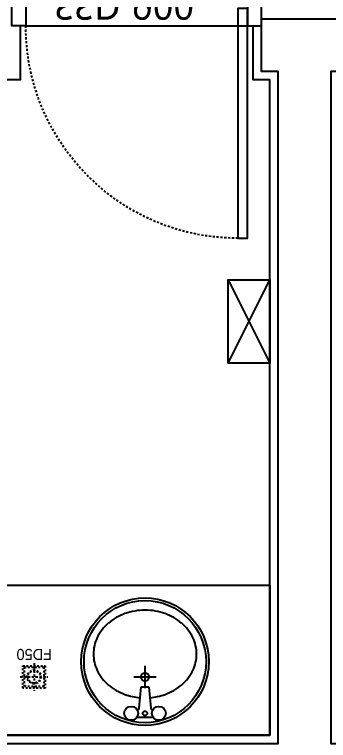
# Model space of a CAD drawing. Header units: millimetres. Extents: x 13515 to 183937, y -33900 to -660.
# Drawn here: x 119216.89 to 119234.61, y -19570.68 to -19529.76 of the extents above; entities that cross this region are included whole.
import ezdxf

# ---------------------------------------------------------------- set-up
doc = ezdxf.new("R2010")
doc.units = ezdxf.units.MM
doc.header["$LTSCALE"] = 100
doc.header["$MEASUREMENT"] = 0
doc.linetypes.add('-HID', pattern=[2.5, 1.5, -1])
doc.linetypes.add('HID', pattern=[2.5, 1.5, -1])
doc.layers.get('0').update_dxf_attribs({"linetype": 'CONTINUOUS'})
doc.layers.get('Defpoints').update_dxf_attribs({"color": 171, "linetype": 'CONTINUOUS'})
for name, color, linetype in [('DOOR', 4, 'CONTINUOUS'), ('DOOR(OPEN ELE)', 5, 'CONTINUOUS'), ('ELE9', 9, 'CONTINUOUS'), ('TOI', 12, 'CONTINUOUS')]:
    doc.layers.add(name, color=color, linetype=linetype)
doc.styles.add('SID', font='')
doc.styles.add('나눔바른고딕', font='NanumBarunGothic.ttf')
doc.styles.get('SID').set_extended_font_data('Dotum')

# ---------------------------------------------------------------- blocks, each defined once
blk = doc.blocks.new('A$C70181699')
at = {"layer": 'TOI', "linetype": '-HID', "ltscale": 0.05}
for p, q in [((67.4, 59.7), (67.4, 159.7)), ((117.4, 109.7), (17.4, 109.7))]:
    blk.add_line(p, q, dxfattribs=at)
at = {"layer": 'TOI', "linetype": '-HID', "ltscale": 0.01}
for points in [[(107.4, 69.7), (27.4, 69.7), (27.4, 149.7), (107.4, 149.7)], [(102.4, 74.7), (32.4, 74.7), (32.4, 144.7), (102.4, 144.7)]]:
    blk.add_lwpolyline(points, close=True, dxfattribs=at)
for radius in [25, 22.5]:
    blk.add_circle((67.4, 109.7), radius, dxfattribs=at)
at = {"layer": 'Defpoints', "style": 'SID'}
blk.add_text('FD50', height=40, dxfattribs=at).set_placement((2.8, 8.9))
blk = doc.blocks.new('A$C154D126E')
at = {"layer": 'TOI'}
for p, q in [((259.3, 430), (200.7, 430)), ((203.8, 402), (200.7, 402)), ((216, 321), (208.8, 397.5)), ((251.2, 397.5), (244, 321)), ((259.3, 402), (256.2, 402)), ((244, 321), (216, 321)), ((230, 325), (230, 245)), ((270, 285), (190, 285))]:
    blk.add_line(p, q, dxfattribs=at)
for centre, radius in [((230, 230), 230), ((230, 230), 220), ((180, 416), 25), ((230, 416), 8), ((280, 416), 25), ((230, 285), 15)]:
    blk.add_circle(centre, radius, dxfattribs=at)
for centre, radius, start, end in [((203.8, 397), 5, 5.3909, 90), ((256.2, 397), 5, 90, 174.6091), ((219.6, 171.6), 187.1, 109.3849, 130.3466), ((230, 142.1), 218.4, 94.6377, 109.3849), ((230, 142.1), 218.4, 70.6151, 85.3623), ((240.4, 171.6), 187.1, 49.6534, 70.6151), ((203.6, 190.5), 162.4, 130.3466, 154.0053), ((256.4, 190.5), 162.4, 25.9947, 49.6534), ((178.9, 202.5), 134.9, 154.0053, 180), ((281.1, 202.5), 134.9, 0, 25.9947), ((178.9, 202.5), 134.9, 180, 205.9947), ((281.1, 202.5), 134.9, 334.0053, 0), ((203.6, 214.5), 162.4, 205.9947, 229.6534), ((256.4, 214.5), 162.4, 310.3466, 334.0053), ((219.6, 233.4), 187.1, 229.6534, 250.6151), ((240.4, 233.4), 187.1, 289.3849, 310.3466), ((230, 262.9), 218.4, 250.6151, 270), ((230, 262.9), 218.4, 270, 289.3849)]:
    blk.add_arc(centre, radius, start, end, dxfattribs=at)
blk = doc.blocks.new('A$C53FA6734')
at = {"layer": 'TOI'}
blk.add_lwpolyline([(0, 150), (300, 150), (300, 0), (0, 0)], close=True, dxfattribs=at)
for points in [[(300, 0), (0, 150)], [(0, 0), (300, 150)]]:
    blk.add_lwpolyline(points, dxfattribs=at)
blk = doc.blocks.new('A$C6222c99a')
at = {"layer": 'DOOR'}
for points in [[(815, 933.2), (850, 933.2), (850, 105.7), (815, 105.7)], [(0, 18.2), (50, 18.2), (50, 168.2), (0, 168.2)], [(900, 18.2), (850, 18.2), (850, 168.2), (900, 168.2)]]:
    blk.add_lwpolyline(points, close=True, dxfattribs=at)
at = {"layer": 'DOOR(OPEN ELE)', "linetype": 'HID', "ltscale": 0.05}
blk.add_arc((815, 168.2), 765, 90, 180, dxfattribs=at)
at = {"layer": 'Defpoints', "style": '나눔바른고딕'}
blk.add_text('SSD-900', height=100, dxfattribs=at).set_placement((153.4, 46.2))
blk = doc.blocks.new('FGHJ')
at = {"layer": 'ELE9', "ltscale": 0.1}
for points in [[(37036124.1, 46121.3), (37036124.1, 45926.3), (37035649.1, 45926.3), (37035649.1, 47371.3), (37030669.1, 47371.3), (37030669.1, 45616.3)], [(37030570.1, 44076.3), (37030669.1, 44076.3), (37030669.1, 43566.3), (37037024.1, 43566.3), (37037024.1, 45926.3), (37036964.1, 45926.3), (37036964.1, 46121.3)], [(37036144.1, 46121.3), (37036944.1, 46121.3)]]:
    blk.add_lwpolyline(points, dxfattribs=at)
blk.add_lwpolyline([(37030639.1, 44046.3), (37030639.1, 43536.3), (37037054.1, 43536.3), (37037054.1, 45956.3), (37036994.1, 45956.3), (37036994.1, 46146.3), (37037609.1, 46146.3), (37037609.1, 45956.3), (37037244.1, 45956.3), (37037244.1, 43536.3), (37038409.1, 43536.3), (37038409.1, 46146.3), (37038599.1, 46146.3), (37038599.1, 43346.3), (37030449.1, 43346.3), (37030449.1, 44046.3)], close=True, dxfattribs=at)
at = {"layer": 'ELE9'}
blk.add_lwpolyline([(37035324.1, 44106.3), (37037024.1, 44106.3), (37037024.1, 43566.3), (37035324.1, 43566.3)], close=True, dxfattribs=at)
at = {"layer": 'ELE9', "ltscale": 0.1, "xscale": -1, "rotation": 180}
blk.add_blockref('A$C6222c99a', (37036094.1, 46289.5), dxfattribs=at)
at = {"layer": 'ELE9', "ltscale": 0.1}
for name, p, rotation in [('A$C53FA6734', (37036874.1, 45206.3), 270), ('A$C154D126E', (37036804.1, 44061.3), 180)]:
    blk.add_blockref(name, p, dxfattribs=dict(at, rotation=rotation))
at = {"layer": 'ELE9', "rotation": 180}
blk.add_blockref('A$C70181699', (37036241.5, 43886.1), dxfattribs=at)

msp = doc.modelspace()

# ---------------------------------------------------------------- block references
at = {"xscale": 0.01565102769230769, "yscale": 0.01565102769230769, "zscale": 0.01565102769230769}
msp.add_blockref('FGHJ', (-460436.194, -20252.242), dxfattribs=at)

doc.saveas('drawing.dxf')
